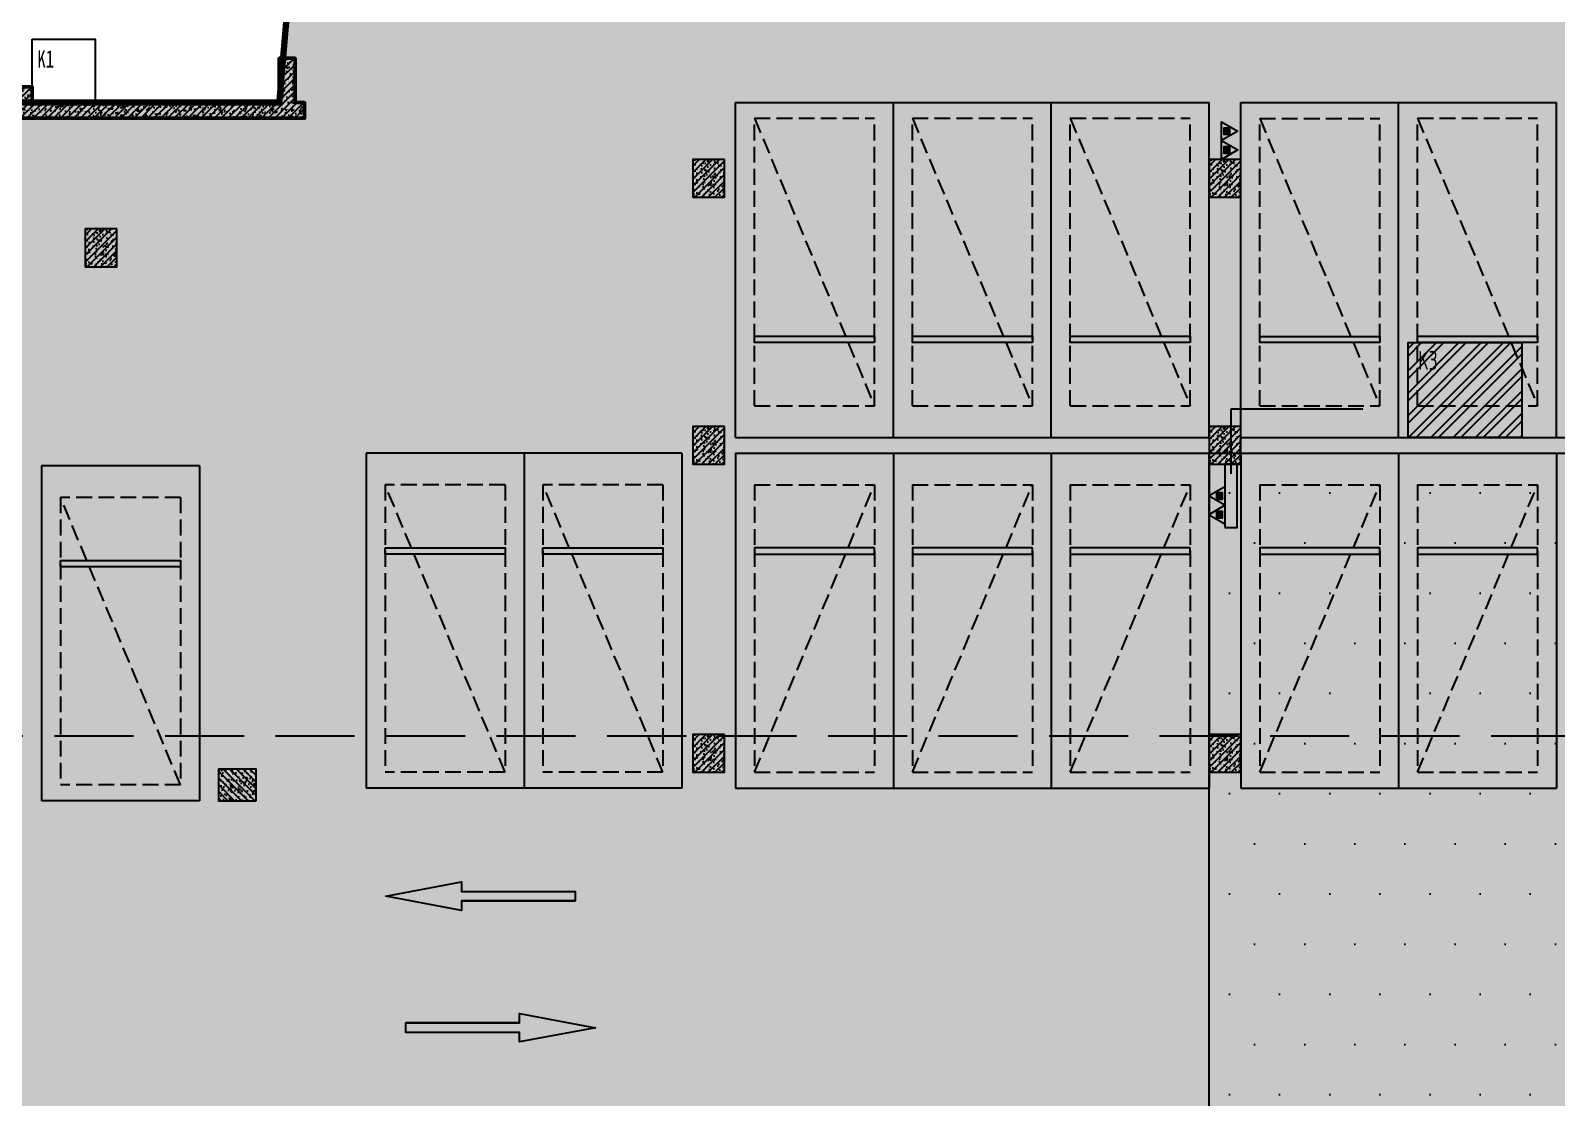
# Model space of a CAD drawing. Extents: x -1338203 to 1886333, y -530034 to 1031844.
# Drawn here: x 567992 to 592156, y 259803 to 276688 of the extents above; entities that cross this region are included whole.
import ezdxf

# ---------------------------------------------------------------- set-up
doc = ezdxf.new("R2010")
doc.units = 0
doc.header["$LTSCALE"] = 1000
doc.header["$MEASUREMENT"] = 0
doc.linetypes.add('$2$DASH', pattern=[0.35, 0.25, -0.1])
doc.linetypes.add('A-001-平面B2$0$__DASH', pattern=[0.35, 0.25, -0.1])
for name, color, linetype in [('$0$DIM_SYMB', 3, 'Continuous'), ('0A-P-PKNG-LINE', 9, 'Continuous'), ('1-给排水', 4, 'Continuous'), ('A-001-平面参照B1$0$0A-ELEV-PATT', 8, 'Continuous'), ('A-001-平面参照B1$0$AUDIT_D_220531184525-2', 40, 'Continuous'), ('p-a-regular', 5, 'Continuous'), ('S001地下一墙柱$0$S001地下一墙柱$0$0S-CC-LINE', 52, 'Continuous'), ('S001地下一墙柱$0$S001地下一墙柱$0$0S-CW-HATCH', 251, 'Continuous'), ('S001地下一墙柱$0$S001地下一墙柱$0$0S-CW-HATCH-UP', 251, 'Continuous'), ('中心线', 42, 'Continuous'), ('可见线', 7, 'Continuous'), ('地面指向箭头', 7, 'Continuous'), ('负一层消火栓$0$0P-ACC-FH', 7, 'Continuous'), ('负一层消火栓$0$0P-DIM-FH', 3, 'Continuous'), ('负一层消火栓$0$0P-EQUIP-FH', 7, 'Continuous')]:
    doc.layers.add(name, color=color, linetype=linetype)
doc.layers.add('AAD-A-PROOF', color=30, linetype='Continuous', plot=False)
doc.layers.add('p-a-regular-narrow', color=7, linetype='Continuous', true_color=0x9600ff)
doc.layers.add('p-h-walkable', color=7, linetype='Continuous', lineweight=70, true_color=0xf0f0f0)
doc.layers.add('S001地下一墙柱$0$S001地下一墙柱$0$0S-CW-LINE', color=7, linetype='Continuous', lineweight=50)
doc.styles.add('仿宋_GB2312', font='simfang.ttf', dxfattribs={"width": 0.7, "height": 4})
doc.styles.add('探索者', font='TSSDENG', dxfattribs={"width": 0.7, "bigfont": 'TSSDCHN'})

# ---------------------------------------------------------------- blocks, each defined once
blk = doc.blocks.new('A-001-平面参照B1')
at = {"layer": 'A-001-平面参照B1$0$0A-ELEV-PATT'}
h = blk.add_hatch(dxfattribs=at)
h.set_pattern_fill('DOTS', color=256, scale=500)
h.set_pattern_definition([(0, (-766365.4, -306889.1), (396.875, 793.75), [0, -793.75])])
h.paths.add_polyline_path([(-171609, -53040), (-175445, -53040), (-175445, -53040), (-179709, -53040), (-179709, -36890), (-171609, -36890)])
at = {"layer": 'A-001-平面参照B1$0$AUDIT_D_220531184525-2', "ltscale": 0.002}
blk.add_lwpolyline([(-171609, -53040), (-175445, -53040), (-175445, -53040), (-179709, -53040), (-179709, -36890), (-171609, -36890)], close=True, dxfattribs=at)
blk = doc.blocks.new('负一层消火栓$0$$TwtSys$00000546')
h = blk.add_hatch()
h.set_pattern_fill('ANSI31', color=256, scale=200, style=0)
h.set_pattern_definition([(45, (-38543.802, -6670.83), (-17.67767, 17.67767), [])])
h.paths.add_polyline_path([(-65, 174), (65, 174), (65, 44), (-65, 44)])
for points in [[(0, 344), (-198, 0), (198, 0)], [(-65, 174), (65, 174), (65, 44), (-65, 44)]]:
    blk.add_lwpolyline(points, close=True)
blk = doc.blocks.new('负一层消火栓')
at = {"layer": '负一层消火栓$0$0P-ACC-FH'}
blk.add_lwpolyline([(-179463, -38065), (-179263, -38065), (-179263, -37065), (-179463, -37065)], close=True, dxfattribs=at)
at = {"layer": '负一层消火栓$0$0P-DIM-FH'}
for p, q in [((-179363, -37215), (-179363, -36190)), ((-179363, -36190), (-177278, -36190))]:
    blk.add_line(p, q, dxfattribs=at)
at = {"layer": '负一层消火栓$0$0P-EQUIP-FH', "zscale": 0.75}
for p, xscale, yscale, rotation in [((-179511, -31794), -0.75, 0.75, 270), ((-179511, -32091), -0.75, 0.75, 270), ((-179463, -37566, 800), -0.7500000000000013, 0.7500000000000013, 90), ((-179463, -37863, 800), -0.7500000000000013, 0.7500000000000013, 90)]:
    blk.add_blockref('负一层消火栓$0$$TwtSys$00000546', p, dxfattribs=dict(at, xscale=xscale, yscale=yscale, rotation=rotation))
blk = doc.blocks.new('剖面位置')
at = {"layer": '$0$DIM_SYMB', "linetype": '$2$DASH', "ltscale": 5}
blk.add_lwpolyline([(13257, -41366), (-263305, -41366)], dxfattribs=at)
blk.add_lwpolyline([(13257, -41366), (-263305, -41366)], dxfattribs=at)
blk = doc.blocks.new('直行')
at = {"layer": '地面指向箭头'}
blk.add_hatch(color=251, dxfattribs=at).paths.add_polyline_path([(-29241, 4059962), (-29466, 4058762), (-29316, 4058762), (-29316, 4056961), (-29166, 4056961), (-29166, 4058762), (-29016, 4058762)])
at = {"layer": '地面指向箭头', "color": 251}
blk.add_lwpolyline([(-29316, 4058762), (-29316, 4056961), (-29316, 4058762), (-29316, 4058762), (-29466, 4058762), (-29241, 4059962), (-29016, 4058762), (-29166, 4058762), (-29166, 4056961), (-29316, 4056961), (-29316, 4056961)], dxfattribs=at)
blk = doc.blocks.new('A$C9cb663f1')
at = {"layer": '中心线', "color": 251, "const_width": 150}
for points in [[(156941, -99813), (158941, -99813)], [(160941, -99813), (162941, -99813)], [(164941, -99813), (166941, -99813)], [(171458, -99813), (173458, -99813)], [(177302, -99813), (179302, -99813)]]:
    blk.add_lwpolyline(points, dxfattribs=at)
at = {"layer": '地面指向箭头', "color": 251}
for p, rotation in [((4220934, -69531), 90), ((-3895672, -130095), 270)]:
    blk.add_blockref('直行', p, dxfattribs=dict(at, rotation=rotation))
blk = doc.blocks.new('JSK')
at = {"ltscale": 0.002}
h = blk.add_hatch(dxfattribs=at)
h.set_pattern_fill('金属', color=251, scale=100)
h.set_pattern_definition([(45, (31504.24, -294779.36), (-176.7767, 176.7767), []), (45, (31622.09, -294779.36), (-176.7767, 176.7767), [])])
h.paths.add_polyline_path([(34276, -23030), (34276, -24530), (32476, -24530), (32476, -23030)])
at = {"layer": '1-给排水', "color": 3, "elevation": -83150}
blk.add_lwpolyline([(34276, -23030), (34276, -24530), (32476, -24530), (32476, -23030)], close=True, dxfattribs=at)
at = {"layer": '可见线', "color": 1, "elevation": -83150}
blk.add_lwpolyline([(10685, -18230), (11685, -18230), (11685, -19230), (10685, -19230)], close=True, dxfattribs=at)
at = {"layer": '1-给排水', "color": 3, "insert": (32637, -23162, -83150), "char_height": 300, "width": 106989.87, "attachment_point": 1, "style": '探索者'}
blk.add_mtext('K3', dxfattribs=at)
at = {"layer": '可见线', "color": 1, "style": '仿宋_GB2312', "width": 0.7}
blk.add_text('K1', height=275.7, dxfattribs=at).set_placement((10770, -18678, -83150))

msp = doc.modelspace()

# ---------------------------------------------------------------- hatches: boundary and pattern name
at = {"layer": 'p-h-walkable', "ltscale": 0.002}
h = msp.add_hatch(color=256, dxfattribs=at)
h.dxf.hatch_style = 1
h.paths.add_polyline_path([(514490.7, 277949.1), (514490.7, 273889.1), (520955.8, 273889.1), (534087.5, 256178.4), (538435.4, 250314.4), (543356.6, 253600.3), (543356.6, 247019.1), (549661, 247019.3), (549661, 243449.1), (545126, 243199.1), (545126, 237619.1), (557691, 237619.1), (557441, 242359.1), (578076.6, 242257.5), (578076.6, 244575.6), (585736.6, 244575.6), (585666.6, 241345.6), (590066.6, 241095.6), (590066.6, 238825.6), (593136.6, 238825.6), (593136.6, 241295.6), (598286.6, 241295.6), (598286.6, 244325.6), (613616.6, 244572.5), (613616.6, 241342.5), (618501.6, 241295.6), (618501.6, 238825.6), (621086.6, 238825.6), (621086.6, 241095.6), (626401.6, 241345.6), (626236.6, 244325.6), (640276.6, 244575.6), (640276.6, 286691), (623126.6, 286349.1), (623426.6, 293689.1), (616446.6, 293689.1), (616746.6, 286599.1), (595256.5, 286349.2), (595676.6, 293689.1), (588396.6, 293689.1), (588796.6, 286599.1), (572877.6, 286649.1), (571931.6, 275549.1), (564290.7, 275549.1), (564290.7, 277949.1), (551215.7, 278199.1), (551215.7, 287479.1), (544765.7, 287479.1), (544765.7, 278199.1), (518515.7, 278199.1), (518515.7, 287479.1), (512315.7, 287479.1), (512315.7, 278199.1)])
at = {"layer": 'S001地下一墙柱$0$S001地下一墙柱$0$0S-CW-HATCH', "ltscale": 0.002}
h = msp.add_hatch(color=256, dxfattribs=at)
h.dxf.hatch_style = 1
h.paths.add_polyline_path([(567540.7, 275799.1), (567540.7, 275299.1), (572331.6, 275299.1), (572331.6, 275549.1), (572181.6, 275549.1), (572181.6, 276249.5), (571931.6, 276249.5), (571931.6, 275549.1), (568015.7, 275549.1), (568015.7, 275799.1)])
at = {"layer": 'S001地下一墙柱$0$S001地下一墙柱$0$0S-CW-HATCH'}
h = msp.add_hatch(color=256, dxfattribs=at)
h.dxf.hatch_style = 1
h.paths.add_polyline_path([(578981.6, 274649.1), (578481.6, 274649.1), (578481.6, 274049.1), (578981.6, 274049.1)])
h = msp.add_hatch(color=256, dxfattribs=at)
h.dxf.hatch_style = 1
h.paths.add_polyline_path([(587156.4, 274649.1), (586656.4, 274649.1), (586656.4, 274049.1), (587156.4, 274049.1)])
h = msp.add_hatch(color=256, dxfattribs=at)
h.dxf.hatch_style = 1
h.paths.add_polyline_path([(569356.6, 273549.2), (568856.6, 273549.2), (568856.6, 272949.2), (569356.6, 272949.2)])
h = msp.add_hatch(color=256, dxfattribs=at)
h.dxf.hatch_style = 1
h.paths.add_polyline_path([(578981.6, 270424.1), (578481.6, 270424.1), (578481.6, 269824.1), (578981.6, 269824.1)])
h = msp.add_hatch(color=256, dxfattribs=at)
h.dxf.hatch_style = 1
h.paths.add_polyline_path([(587156.8, 270424.1), (586656.8, 270424.1), (586656.8, 269824.1), (587156.8, 269824.1)])
h = msp.add_hatch(color=256, dxfattribs=at)
h.dxf.hatch_style = 1
h.paths.add_polyline_path([(578981.6, 265549.2), (578481.6, 265549.2), (578481.6, 264949.2), (578981.6, 264949.2)])
h = msp.add_hatch(color=256, dxfattribs=at)
h.dxf.hatch_style = 1
h.paths.add_polyline_path([(587156.8, 265549.2), (586656.8, 265549.2), (586656.8, 264949.2), (587156.8, 264949.2)])
h = msp.add_hatch(color=256, dxfattribs=at)
h.dxf.hatch_style = 1
h.paths.add_polyline_path([(571566.5, 264499.1), (571566.5, 264999.1), (570966.5, 264999.1), (570966.5, 264499.1)])
at = {"layer": 'S001地下一墙柱$0$S001地下一墙柱$0$0S-CW-HATCH-UP', "ltscale": 0.002}
h = msp.add_hatch(dxfattribs=at)
h.set_pattern_fill('钢筋混凝土', color=256, scale=30)
h.set_pattern_definition([(45, (-8e-05, 0.0003), (-53.033009, 53.033009), []), (50, (-8e-05, 0.0003), (215.178055, -18.82564), [22.5, -247.5]), (355, (-8e-05, 0.0003), (-41.6254, 225.65764), [18, -198]), (100.4514, (17.93, -1.57), (173.552815, 206.83186), [19.12206, -210.34263]), (46.1842, (-8e-05, 60), (320.17231, -49.6557), [33.75, -371.25]), (96.6356, (26.68, 55.86), (280.39881, 292.23536), [28.68309, -315.5139]), (351.1842, (-8e-05, 60), (280.39858, 292.23558), [27, -297]), (21, (30, 45), (179.072116, -120.785667), [22.5, -247.5]), (326, (30, 45), (72.9946, 217.54501), [18, -198]), (71.4514, (44.92, 34.93), (252.06679, 96.75915), [19.12206, -210.34263]), (37.5, (-8e-05, 0.0003), (3.647957, 99.868156), [0, -195.6, 0, -201, 0, -198.75]), (7.5, (-8e-05, 0.0003), (78.920861, 118.323514), [0, -114.6, 0, -191.1, 0, -75.75]), (327.5, (-66.9, 0.0003), (160.146731, -6.766462), [0, -75, 0, -234, 0, -310.5]), (317.5, (-96.9, 0.0003), (174.95585, 30.031495), [0, -97.5, 0, -155.4, 0, -220.5])])
h.paths.add_polyline_path([(567540.7, 275799.1), (567540.7, 275299.1), (572331.6, 275299.1), (572331.6, 275549.1), (572181.6, 275549.1), (572181.6, 276249.5), (571931.6, 276249.5), (571931.6, 275549.1), (568015.7, 275549.1), (568015.7, 275799.1)])
at = {"layer": 'S001地下一墙柱$0$S001地下一墙柱$0$0S-CW-HATCH-UP'}
h = msp.add_hatch(dxfattribs=at)
h.set_pattern_fill('钢筋混凝土', color=256, scale=30)
h.set_pattern_definition([(45, (611292.33, 283600.8), (-53.03301, 53.03301), []), (50, (611292.33, 283600.8), (215.1781, -18.8256), [22.5, -247.5]), (355, (611292.33, 283600.8), (-41.6254, 225.6576), [18, -198]), (100.4514, (611310.26, 283599.23), (173.5528, 206.8319), [19.122, -210.3426]), (46.1842, (611292.33, 283660.8), (320.1723, -49.6557), [33.75, -371.25]), (96.6356, (611319, 283656.66), (280.3988, 292.2354), [28.683, -315.514]), (351.1842, (611292.33, 283660.8), (280.3986, 292.2356), [27, -297]), (21, (611322.33, 283645.8), (179.0721, -120.7857), [22.5, -247.5]), (326, (611322.33, 283645.8), (72.9946, 217.545), [18, -198]), (71.4514, (611337.25, 283635.74), (252.0668, 96.7591), [19.122, -210.3426]), (37.5, (611292.33, 283600.8), (3.64796, 99.86816), [0, -195.6, 0, -201, 0, -198.75]), (7.5, (611292.33, 283600.8), (78.92086, 118.3235), [0, -114.6, 0, -191.1, 0, -75.75]), (327.5, (611225.43, 283600.8), (160.14673, -6.76646), [0, -75, 0, -234, 0, -310.5]), (317.5, (611195.43, 283600.8), (174.95585, 30.0315), [0, -97.5, 0, -155.4, 0, -220.5])])
h.paths.add_polyline_path([(578981.6, 274649.1), (578481.6, 274649.1), (578481.6, 274049.1), (578981.6, 274049.1)])
h = msp.add_hatch(dxfattribs=at)
h.set_pattern_fill('钢筋混凝土', color=256, scale=30)
h.set_pattern_definition([(45, (619467.13, 283600.8), (-53.03301, 53.03301), []), (50, (619467.13, 283600.8), (215.1781, -18.8256), [22.5, -247.5]), (355, (619467.13, 283600.8), (-41.6254, 225.6576), [18, -198]), (100.4514, (619485.06, 283599.23), (173.5528, 206.8319), [19.122, -210.3426]), (46.1842, (619467.13, 283660.8), (320.1723, -49.6557), [33.75, -371.25]), (96.6356, (619493.8, 283656.66), (280.3988, 292.2354), [28.683, -315.514]), (351.1842, (619467.13, 283660.8), (280.3986, 292.2356), [27, -297]), (21, (619497.13, 283645.8), (179.0721, -120.7857), [22.5, -247.5]), (326, (619497.13, 283645.8), (72.9946, 217.545), [18, -198]), (71.4514, (619512.06, 283635.73), (252.0668, 96.7591), [19.122, -210.3426]), (37.5, (619467.13, 283600.8), (3.64796, 99.86816), [0, -195.6, 0, -201, 0, -198.75]), (7.5, (619467.13, 283600.8), (78.92086, 118.3235), [0, -114.6, 0, -191.1, 0, -75.75]), (327.5, (619400.23, 283600.8), (160.14673, -6.76646), [0, -75, 0, -234, 0, -310.5]), (317.5, (619370.23, 283600.8), (174.95585, 30.0315), [0, -97.5, 0, -155.4, 0, -220.5])])
h.paths.add_polyline_path([(587156.4, 274649.1), (586656.4, 274649.1), (586656.4, 274049.1), (587156.4, 274049.1)])
h = msp.add_hatch(dxfattribs=at)
h.set_pattern_fill('钢筋混凝土', color=256, scale=30)
h.set_pattern_definition([(45, (601667.33, 282500.91), (-53.03301, 53.03301), []), (50, (601667.33, 282500.91), (215.1781, -18.8256), [22.5, -247.5]), (355, (601667.33, 282500.9), (-41.6254, 225.6576), [18, -198]), (100.4514, (601685.26, 282499.34), (173.5528, 206.8319), [19.122, -210.3426]), (46.1842, (601667.33, 282560.9), (320.1723, -49.6557), [33.75, -371.25]), (96.6356, (601694, 282556.77), (280.3988, 292.2354), [28.683, -315.514]), (351.1842, (601667.33, 282560.9), (280.3986, 292.2356), [27, -297]), (21, (601697.33, 282545.91), (179.0721, -120.7857), [22.5, -247.5]), (326, (601697.33, 282545.9), (72.9946, 217.545), [18, -198]), (71.4514, (601712.25, 282535.85), (252.0668, 96.7591), [19.122, -210.3426]), (37.5, (601667.33, 282500.91), (3.64796, 99.86816), [0, -195.6, 0, -201, 0, -198.75]), (7.5, (601667.33, 282500.91), (78.92086, 118.3235), [0, -114.6, 0, -191.1, 0, -75.75]), (327.5, (601600.43, 282500.91), (160.14673, -6.76646), [0, -75, 0, -234, 0, -310.5]), (317.5, (601570.43, 282500.91), (174.95585, 30.0315), [0, -97.5, 0, -155.4, 0, -220.5])])
h.paths.add_polyline_path([(569356.6, 273549.2), (568856.6, 273549.2), (568856.6, 272949.2), (569356.6, 272949.2)])
h = msp.add_hatch(dxfattribs=at)
h.set_pattern_fill('钢筋混凝土', color=256, scale=30)
h.set_pattern_definition([(45, (611292.33, 279375.8), (-53.03301, 53.03301), []), (50, (611292.33, 279375.8), (215.1781, -18.8256), [22.5, -247.5]), (355, (611292.33, 279375.8), (-41.6254, 225.6576), [18, -198]), (100.4514, (611310.26, 279374.23), (173.5528, 206.8319), [19.122, -210.3426]), (46.1842, (611292.33, 279435.8), (320.1723, -49.6557), [33.75, -371.25]), (96.6356, (611319, 279431.66), (280.3988, 292.2354), [28.683, -315.514]), (351.1842, (611292.33, 279435.8), (280.3986, 292.2356), [27, -297]), (21, (611322.33, 279420.8), (179.0721, -120.7857), [22.5, -247.5]), (326, (611322.33, 279420.8), (72.9946, 217.545), [18, -198]), (71.4514, (611337.25, 279410.74), (252.0668, 96.7591), [19.122, -210.3426]), (37.5, (611292.33, 279375.8), (3.64796, 99.86816), [0, -195.6, 0, -201, 0, -198.75]), (7.5, (611292.33, 279375.8), (78.92086, 118.3235), [0, -114.6, 0, -191.1, 0, -75.75]), (327.5, (611225.43, 279375.8), (160.14673, -6.76646), [0, -75, 0, -234, 0, -310.5]), (317.5, (611195.43, 279375.8), (174.95585, 30.0315), [0, -97.5, 0, -155.4, 0, -220.5])])
h.paths.add_polyline_path([(578981.6, 270424.1), (578481.6, 270424.1), (578481.6, 269824.1), (578981.6, 269824.1)])
h = msp.add_hatch(dxfattribs=at)
h.set_pattern_fill('钢筋混凝土', color=256, scale=30)
h.set_pattern_definition([(45, (619467.514, 279375.8), (-53.03301, 53.03301), []), (50, (619467.51, 279375.8), (215.1781, -18.8256), [22.5, -247.5]), (355, (619467.51, 279375.8), (-41.6254, 225.6576), [18, -198]), (100.4514, (619485.45, 279374.23), (173.5528, 206.8319), [19.122, -210.3426]), (46.1842, (619467.51, 279435.8), (320.1723, -49.6557), [33.75, -371.25]), (96.6356, (619494.2, 279431.66), (280.3988, 292.2354), [28.683, -315.514]), (351.1842, (619467.5, 279435.8), (280.3986, 292.2356), [27, -297]), (21, (619497.51, 279420.8), (179.0721, -120.7857), [22.5, -247.5]), (326, (619497.51, 279420.8), (72.9946, 217.545), [18, -198]), (71.4514, (619512.44, 279410.74), (252.0668, 96.7591), [19.122, -210.3426]), (37.5, (619467.514, 279375.8), (3.64796, 99.86816), [0, -195.6, 0, -201, 0, -198.75]), (7.5, (619467.51, 279375.8), (78.92086, 118.3235), [0, -114.6, 0, -191.1, 0, -75.75]), (327.5, (619400.614, 279375.8), (160.14673, -6.76646), [0, -75, 0, -234, 0, -310.5]), (317.5, (619370.61, 279375.8), (174.95585, 30.0315), [0, -97.5, 0, -155.4, 0, -220.5])])
h.paths.add_polyline_path([(587156.8, 270424.1), (586656.8, 270424.1), (586656.8, 269824.1), (587156.8, 269824.1)])
h = msp.add_hatch(dxfattribs=at)
h.set_pattern_fill('钢筋混凝土', color=256, scale=30)
h.set_pattern_definition([(45, (611292.33, 274500.92), (-53.03301, 53.03301), []), (50, (611292.33, 274500.92), (215.1781, -18.8256), [22.5, -247.5]), (355, (611292.33, 274500.92), (-41.6254, 225.6576), [18, -198]), (100.4514, (611310.26, 274499.35), (173.5528, 206.8319), [19.122, -210.3426]), (46.1842, (611292.33, 274560.92), (320.1723, -49.6557), [33.75, -371.25]), (96.6356, (611319, 274556.78), (280.3988, 292.2354), [28.683, -315.514]), (351.1842, (611292.33, 274560.92), (280.3986, 292.2356), [27, -297]), (21, (611322.33, 274545.92), (179.0721, -120.7857), [22.5, -247.5]), (326, (611322.33, 274545.92), (72.9946, 217.545), [18, -198]), (71.4514, (611337.25, 274535.86), (252.0668, 96.7591), [19.122, -210.3426]), (37.5, (611292.33, 274500.92), (3.64796, 99.86816), [0, -195.6, 0, -201, 0, -198.75]), (7.5, (611292.33, 274500.92), (78.92086, 118.3235), [0, -114.6, 0, -191.1, 0, -75.75]), (327.5, (611225.43, 274500.92), (160.14673, -6.76646), [0, -75, 0, -234, 0, -310.5]), (317.5, (611195.43, 274500.92), (174.95585, 30.0315), [0, -97.5, 0, -155.4, 0, -220.5])])
h.paths.add_polyline_path([(578981.6, 265549.2), (578481.6, 265549.2), (578481.6, 264949.2), (578981.6, 264949.2)])
h = msp.add_hatch(dxfattribs=at)
h.set_pattern_fill('钢筋混凝土', color=256, scale=30)
h.set_pattern_definition([(45, (619467.514, 274500.92), (-53.03301, 53.03301), []), (50, (619467.51, 274500.92), (215.1781, -18.8256), [22.5, -247.5]), (355, (619467.51, 274500.92), (-41.6254, 225.6576), [18, -198]), (100.4514, (619485.45, 274499.35), (173.5528, 206.8319), [19.122, -210.3426]), (46.1842, (619467.51, 274560.92), (320.1723, -49.6557), [33.75, -371.25]), (96.6356, (619494.2, 274556.78), (280.3988, 292.2354), [28.683, -315.514]), (351.1842, (619467.5, 274560.92), (280.3986, 292.2356), [27, -297]), (21, (619497.51, 274545.92), (179.0721, -120.7857), [22.5, -247.5]), (326, (619497.51, 274545.92), (72.9946, 217.545), [18, -198]), (71.4514, (619512.44, 274535.86), (252.0668, 96.7591), [19.122, -210.3426]), (37.5, (619467.514, 274500.92), (3.64796, 99.86816), [0, -195.6, 0, -201, 0, -198.75]), (7.5, (619467.51, 274500.92), (78.92086, 118.3235), [0, -114.6, 0, -191.1, 0, -75.75]), (327.5, (619400.614, 274500.92), (160.14673, -6.76646), [0, -75, 0, -234, 0, -310.5]), (317.5, (619370.61, 274500.92), (174.95585, 30.0315), [0, -97.5, 0, -155.4, 0, -220.5])])
h.paths.add_polyline_path([(587156.8, 265549.2), (586656.8, 265549.2), (586656.8, 264949.2), (587156.8, 264949.2)])
h = msp.add_hatch(dxfattribs=at)
h.set_pattern_fill('钢筋混凝土', color=256, scale=30, angle=-90)
h.set_pattern_definition([(315, (580518.214, 232188.34), (53.03301, 53.03301), []), (320, (580518.21, 232188.34), (-18.8256, -215.1781), [22.5, -247.5]), (265, (580518.21, 232188.34), (225.6576, 41.6254), [18, -198]), (10.4514, (580516.65, 232170.4), (206.8319, -173.5528), [19.122, -210.3426]), (316.1842, (580578.21, 232188.34), (-49.6557, -320.1723), [33.75, -371.25]), (6.6356, (580574.08, 232161.66), (292.2354, -280.3988), [28.683, -315.514]), (261.1842, (580578.2, 232188.34), (292.2356, -280.3986), [27, -297]), (291, (580563.21, 232158.34), (-120.7857, -179.0721), [22.5, -247.5]), (236, (580563.21, 232158.34), (217.545, -72.9946), [18, -198]), (341.4514, (580553.15, 232143.42), (96.7591, -252.0668), [19.122, -210.3426]), (307.5, (580518.214, 232188.34), (99.86816, -3.64796), [0, -195.6, 0, -201, 0, -198.75]), (277.5, (580518.21, 232188.34), (118.3235, -78.92086), [0, -114.6, 0, -191.1, 0, -75.75]), (237.5, (580518.21, 232255.24), (-6.76646, -160.14673), [0, -75, 0, -234, 0, -310.5]), (227.5, (580518.21, 232285.24), (30.0315, -174.95585), [0, -97.5, 0, -155.4, 0, -220.5])])
h.paths.add_polyline_path([(571566.5, 264499.1), (571566.5, 264999.1), (570966.5, 264999.1), (570966.5, 264499.1)])

# ---------------------------------------------------------------- linework, layer by layer
for p, q in [((579156.6, 270249), (579156.6, 275549)), ((579156.6, 275549), (581656.6, 275549)), ((581656.6, 270249), (581656.6, 275549)), ((581656.6, 270249), (581656.6, 275549)), ((581656.6, 275549), (584156.6, 275549)), ((584156.6, 270249), (584156.6, 275549)), ((584156.6, 270249), (584156.6, 275549)), ((584156.6, 275549), (586656.6, 275549)), ((586656.6, 270249), (586656.6, 275549)), ((587156.5, 270248.8), (587156.5, 275548.8)), ((587156.5, 275548.8), (589656.5, 275548.8)), ((589656.5, 270249), (589656.5, 275549)), ((589656.5, 275549), (592156.5, 275549)), ((589656.5, 270248.8), (589656.5, 275548.8)), ((592156.5, 270249), (592156.5, 275549)), ((592156.5, 270249), (592156.5, 275549)), ((579156.6, 270249), (581656.6, 270249)), ((581656.6, 270249), (584156.6, 270249)), ((584156.6, 270249), (586656.6, 270249)), ((587156.5, 270248.8), (589656.5, 270248.8)), ((589656.5, 270249), (592156.5, 270249)), ((592156.5, 270249), (594656.5, 270249)), ((573306.8, 269999.3), (573306.8, 264699.3)), ((575806.8, 269999.3), (573306.8, 269999.3)), ((575806.8, 269999.3), (575806.8, 264699.3)), ((578306.8, 269999.3), (575806.8, 269999.3)), ((575806.8, 269999.3), (575806.8, 264699.3)), ((578306.8, 269999.3), (578306.8, 264699.3)), ((579156.6, 269999.3), (579156.6, 264699.3)), ((579156.6, 269999.3), (581656.6, 269999.3)), ((581656.6, 269999.3), (581656.6, 264699.3)), ((581656.6, 269999.3), (581656.6, 264699.3)), ((581656.6, 269999.3), (584156.6, 269999.3)), ((584156.6, 269999.3), (584156.6, 264699.3)), ((584156.6, 269999.3), (586656.6, 269999.3)), ((584156.6, 269999.3), (584156.6, 264699.3)), ((586656.6, 269999.3), (586656.6, 264699.3)), ((587156.5, 269999.3), (587156.5, 264699.3)), ((587156.5, 269999.3), (589656.5, 269999.3)), ((589656.5, 269999.3), (589656.5, 264699.3)), ((589656.5, 269999.3), (589656.5, 264699.3)), ((589656.5, 269999.3), (592156.5, 269999.3)), ((592156.5, 269999.3), (592156.5, 264699.3)), ((568166.7, 269799.2), (568166.7, 264499.2)), ((570666.7, 269799.2), (568166.7, 269799.2)), ((570666.7, 269799.2), (570666.7, 264499.2)), ((575806.8, 264699.3), (573306.8, 264699.3)), ((578306.8, 264699.3), (575806.8, 264699.3)), ((579156.6, 264699.3), (581656.6, 264699.3)), ((581656.6, 264699.3), (584156.6, 264699.3)), ((584156.6, 264699.3), (586656.6, 264699.3)), ((587156.5, 264699.3), (589656.5, 264699.3)), ((589656.5, 264699.3), (592156.5, 264699.3)), ((570666.7, 264499.2), (568166.7, 264499.2))]:
    msp.add_line(p, q)
at = {"linetype": 'A-001-平面B2$0$__DASH'}
for p, q in [((579456.6, 275299), (581356.6, 275299)), ((579456.6, 270749), (579456.6, 275299)), ((581356.6, 270749), (581356.6, 275299)), ((581956.6, 275299), (583856.6, 275299)), ((581956.6, 270749), (581956.6, 275299)), ((583856.6, 270749), (583856.6, 275299)), ((584456.6, 275299), (586356.6, 275299)), ((584456.6, 270749), (584456.6, 275299)), ((586356.6, 270749), (586356.6, 275299)), ((587456.5, 275298.8), (589356.5, 275298.8)), ((587456.5, 270748.8), (587456.5, 275298.8)), ((589356.5, 270748.8), (589356.5, 275298.8)), ((589956.5, 275299), (591856.5, 275299)), ((589956.5, 270749), (589956.5, 275299)), ((591856.5, 270749), (591856.5, 275299)), ((579456.6, 270749), (581356.6, 270749)), ((581956.6, 270749), (583856.6, 270749)), ((584456.6, 270749), (586356.6, 270749)), ((587456.5, 270748.8), (589356.5, 270748.8)), ((589956.5, 270749), (591856.5, 270749)), ((575506.8, 269499.3), (573606.8, 269499.3)), ((573606.8, 269499.3), (573606.8, 264949.3)), ((575506.8, 269499.3), (575506.8, 264949.3)), ((578006.8, 269499.3), (576106.8, 269499.3)), ((576106.8, 269499.3), (576106.8, 264949.3)), ((578006.8, 269499.3), (578006.8, 264949.3)), ((579456.6, 269499.3), (581356.6, 269499.3)), ((579456.6, 269499.3), (579456.6, 264949.3)), ((581356.6, 269499.3), (581356.6, 264949.3)), ((581956.6, 269499.3), (583856.6, 269499.3)), ((581956.6, 269499.3), (581956.6, 264949.3)), ((583856.6, 269499.3), (583856.6, 264949.3)), ((584456.6, 269499.3), (586356.6, 269499.3)), ((584456.6, 269499.3), (584456.6, 264949.3)), ((586356.6, 269499.3), (586356.6, 264949.3)), ((587456.5, 269499.3), (589356.5, 269499.3)), ((587456.5, 269499.3), (587456.5, 264949.3)), ((589356.5, 269499.3), (589356.5, 264949.3)), ((589956.5, 269499.3), (591856.5, 269499.3)), ((589956.5, 269499.3), (589956.5, 264949.3)), ((591856.5, 269499.3), (591856.5, 264949.3)), ((570366.7, 269299.2), (568466.7, 269299.2)), ((568466.7, 269299.2), (568466.7, 264749.2)), ((570366.7, 269299.2), (570366.7, 264749.2)), ((575506.8, 264949.3), (573606.8, 264949.3)), ((578006.8, 264949.3), (576106.8, 264949.3)), ((579456.6, 264949.3), (581356.6, 264949.3)), ((581956.6, 264949.3), (583856.6, 264949.3)), ((584456.6, 264949.3), (586356.6, 264949.3)), ((587456.5, 264949.3), (589356.5, 264949.3)), ((589956.5, 264949.3), (591856.5, 264949.3)), ((570366.7, 264749.2), (568466.7, 264749.2))]:
    msp.add_line(p, q, dxfattribs=at)
for points in [[(579456.6, 275299), (581356.6, 270749)], [(581956.6, 275299), (583856.6, 270749)], [(584456.6, 275299), (586356.6, 270749)], [(587456.5, 275298.8), (589356.5, 270748.8)], [(589956.5, 275299), (591856.5, 270749)], [(575506.8, 264949.3), (573606.8, 269499.3)], [(578006.8, 264949.3), (576106.8, 269499.3)], [(579456.6, 264949.3), (581356.6, 269499.3)], [(581956.6, 264949.3), (583856.6, 269499.3)], [(584456.6, 264949.3), (586356.6, 269499.3)], [(587456.5, 264949.3), (589356.5, 269499.3)], [(589956.5, 264949.3), (591856.5, 269499.3)], [(570366.7, 264749.2), (568466.7, 269299.2)]]:
    msp.add_lwpolyline(points, dxfattribs=at)
for points in [[(581356.6, 271749), (579456.6, 271749), (579456.6, 271849), (581356.6, 271849)], [(583856.6, 271749), (581956.6, 271749), (581956.6, 271849), (583856.6, 271849)], [(586356.6, 271749), (584456.6, 271749), (584456.6, 271849), (586356.6, 271849)], [(589356.5, 271748.8), (587456.5, 271748.8), (587456.5, 271848.8), (589356.5, 271848.8)], [(591856.5, 271749), (589956.5, 271749), (589956.5, 271849), (591856.5, 271849)], [(573606.8, 268499.3), (575506.8, 268499.3), (575506.8, 268399.3), (573606.8, 268399.3)], [(576106.8, 268499.3), (578006.8, 268499.3), (578006.8, 268399.3), (576106.8, 268399.3)], [(581356.6, 268499.3), (579456.6, 268499.3), (579456.6, 268399.3), (581356.6, 268399.3)], [(583856.6, 268499.3), (581956.6, 268499.3), (581956.6, 268399.3), (583856.6, 268399.3)], [(586356.6, 268499.3), (584456.6, 268499.3), (584456.6, 268399.3), (586356.6, 268399.3)], [(589356.5, 268499.3), (587456.5, 268499.3), (587456.5, 268399.3), (589356.5, 268399.3)], [(591856.5, 268499.3), (589956.5, 268499.3), (589956.5, 268399.3), (591856.5, 268399.3)], [(568466.7, 268299.2), (570366.7, 268299.2), (570366.7, 268199.2), (568466.7, 268199.2)]]:
    msp.add_lwpolyline(points, close=True)
at = {"layer": 'p-a-regular', "ltscale": 0.002, "const_width": 1000}
for points in [[(580406.6, 270749), (580406.6, 275299)], [(585406.6, 270749), (585406.6, 275299)], [(588406.5, 270748.8), (588406.5, 275298.8)], [(574556.8, 269499.3), (574556.8, 264949.3)], [(577056.8, 269499.3), (577056.8, 264949.3)], [(580406.6, 269499.3), (580406.6, 264949.3)], [(585406.6, 269499.3), (585406.6, 264949.3)], [(588406.5, 269499.3), (588406.5, 264949.3)], [(569416.7, 269299.2), (569416.7, 264749.2)]]:
    msp.add_lwpolyline(points, dxfattribs=at)
at = {"layer": 'p-a-regular-narrow', "ltscale": 0.002, "const_width": 1000}
for points in [[(582906.6, 270749), (582906.6, 275299)], [(590906.5, 270749), (590906.5, 275299)], [(582906.6, 269499.3), (582906.6, 264949.3)], [(590906.5, 269499.3), (590906.5, 264949.3)]]:
    msp.add_lwpolyline(points, dxfattribs=at)
at = {"layer": 'p-h-walkable', "ltscale": 0.002, "const_width": 100}
msp.add_lwpolyline([(572877.6, 286649.1), (571931.6, 275549.1), (564290.7, 275549.1)], dxfattribs=at)
at = {"layer": 'S001地下一墙柱$0$S001地下一墙柱$0$0S-CC-LINE'}
for points in [[(578981.6, 274649.1), (578481.6, 274649.1), (578481.6, 274049.1), (578981.6, 274049.1)], [(587156.4, 274649.1), (586656.4, 274649.1), (586656.4, 274049.1), (587156.4, 274049.1)], [(569356.6, 273549.2), (568856.6, 273549.2), (568856.6, 272949.2), (569356.6, 272949.2)], [(578981.6, 270424.1), (578481.6, 270424.1), (578481.6, 269824.1), (578981.6, 269824.1)], [(587156.8, 270424.1), (586656.8, 270424.1), (586656.8, 269824.1), (587156.8, 269824.1)], [(578981.6, 265549.2), (578481.6, 265549.2), (578481.6, 264949.2), (578981.6, 264949.2)], [(587156.8, 265549.2), (586656.8, 265549.2), (586656.8, 264949.2), (587156.8, 264949.2)], [(571566.5, 264499.1), (571566.5, 264999.1), (570966.5, 264999.1), (570966.5, 264499.1)]]:
    msp.add_lwpolyline(points, close=True, dxfattribs=at)
at = {"layer": 'S001地下一墙柱$0$S001地下一墙柱$0$0S-CW-LINE', "ltscale": 0.002}
msp.add_lwpolyline([(567540.7, 275799.1), (567540.7, 275299.1), (572331.6, 275299.1), (572331.6, 275549.1), (572181.6, 275549.1), (572181.6, 276249.5), (571931.6, 276249.5), (571931.6, 275549.1), (568015.7, 275549.1), (568015.7, 275799.1)], close=True, dxfattribs=at)

# ---------------------------------------------------------------- block references
msp.add_blockref('A-001-平面参照B1', (766365.4, 306889.1))
at = {"ltscale": 0.002}
for name, p in [('负一层消火栓', (766365.4, 306889.1)), ('A$C9cb663f1', (412646.2, 361761.3))]:
    msp.add_blockref(name, p, dxfattribs=at)
at = {"layer": '0A-P-PKNG-LINE'}
msp.add_blockref('JSK', (557330.7, 294779.4, 83150), dxfattribs=at)
at = {"layer": 'AAD-A-PROOF'}
msp.add_blockref('剖面位置', (766365.4, 306889.1), dxfattribs=at)

doc.saveas('drawing.dxf')
